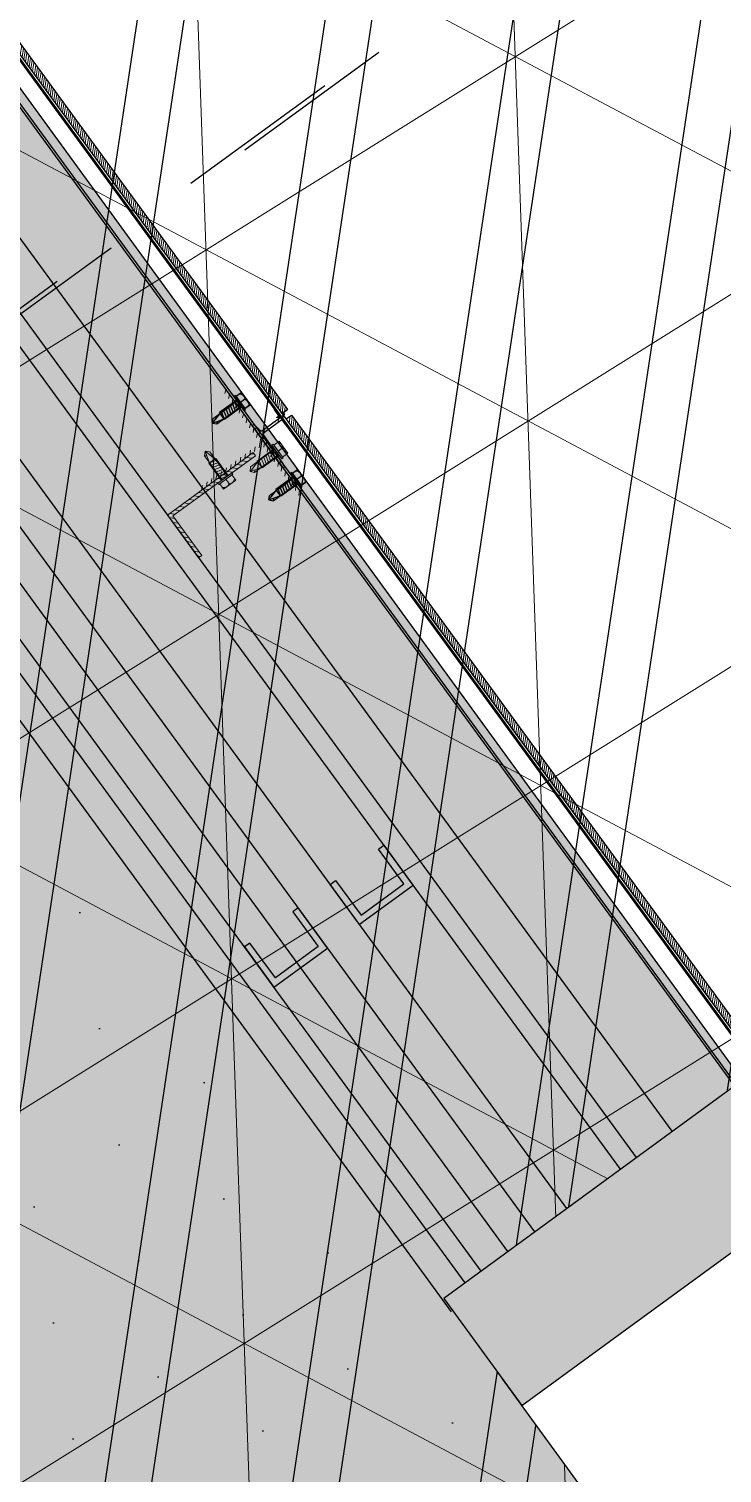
# Model space of a CAD drawing. Header units: metres. Extents: x 678805 to 1359287, y 2747329 to 5497370.
# Drawn here: x 679865.853 to 679866.375, y 2748711.668 to 2748712.756 of the extents above; entities that cross this region are included whole.
import ezdxf

# ---------------------------------------------------------------- set-up
doc = ezdxf.new("R2010")
doc.units = ezdxf.units.M
doc.linetypes.add('XREF_MON_BUILDINGS$0$Dash_2_', pattern=[0.25, 0.125, -0.125])
doc.linetypes.add('XREF_MON_BUILDINGS$0$Hidden', pattern=[0.004, 0.002, -0.002])
for name, color, linetype in [('00_XREF_MON_HSC_PAVEMENT', 7, 'Continuous'), ('00_XREF_TWQ_BUILDINGS', 7, 'Continuous'), ('XREF_MON_BUILDINGS$0$00-Modulos DEFINIDOS', 7, 'Continuous'), ('XREF_MON_BUILDINGS$0$00-Modulos ROOFS', 2, 'Continuous'), ('XREF_MON_BUILDINGS$0$02-H-INST', 252, 'Continuous'), ('XREF_MON_BUILDINGS$0$02-L-01_Structure t2', 7, 'Continuous'), ('XREF_MON_BUILDINGS$0$02-L-01_Struture aux', 4, 'Continuous'), ('XREF_MON_BUILDINGS$0$02-L-06_Plan Change', 252, 'Continuous'), ('XREF_MON_BUILDINGS$0$02-L-Insulation', 252, 'Continuous'), ('XREF_MON_BUILDINGS$0$02-L-INT Panel', 5, 'Continuous'), ('XREF_MON_BUILDINGS$0$02-L-panel', 5, 'Continuous'), ('XREF_MON_BUILDINGS$0$02-L-Pergola Projection', 8, 'Continuous'), ('XREF_MON_BUILDINGS$0$02-L-Pergola Shades', 15, 'Continuous'), ('XREF_MON_BUILDINGS$0$02-L-Pergola Shades Schematic', 8, 'Continuous'), ('XREF_MON_BUILDINGS$0$02_L_Furniture', 7, 'Continuous')]:
    doc.layers.add(name, color=color, linetype=linetype)
for name, color, linetype, true_color in [('XREF_MON_BUILDINGS$0$0-WIPEOUTS', 7, 'Continuous', 0xffffff), ('XREF_MON_BUILDINGS$0$02-L-06_Walls HATCH 01', 9, 'Continuous', 0x808080), ('XREF_MON_BUILDINGS$0$02-L-Pergola Wipeout', 7, 'Continuous', 0xffffff)]:
    doc.layers.add(name, color=color, linetype=linetype, true_color=true_color)
doc.layers.add('XREF_MON_BUILDINGS$0$00_AUX', color=3, linetype='Continuous', plot=False)
for name, color, linetype, lineweight in [('XREF_MON_BUILDINGS$0$02-H-251', 251, 'Continuous', 0), ('XREF_MON_BUILDINGS$0$02-H-254', 254, 'Continuous', 0), ('XREF_MON_BUILDINGS$0$02-L-01_Structure L', 7, 'Continuous', 5), ('XREF_MON_BUILDINGS$0$02-L-01_Structure T', 8, 'Continuous', 5)]:
    doc.layers.add(name, color=color, linetype=linetype, lineweight=lineweight)
doc.layers.add('XREF_MON_BUILDINGS$0$02-KH-13 Restaurant', color=7, linetype='Continuous', lineweight=30, true_color=0xed2d02)
doc.layers.add('XREF_MON_HSC_PAVEMENT$0$03-TR-Pavement_07_Precast irregular Concrete Blocks', color=7, linetype='Continuous', lineweight=5, true_color=0xb3b3b3)
doc.layers.get('XREF_MON_BUILDINGS$0$02-KH-13 Restaurant').off()
doc.linetypes.add('XREF_MON_BUILDINGS$0$BATTING', pattern='A,0.0001,-0.1,[134,ltypeshp.shx,S=0.1,R=0,X=-0.1,Y=0],-0.2,[134,ltypeshp.shx,S=0.1,R=180,X=0.1,Y=0],-0.1', length=0.4001)

# ---------------------------------------------------------------- blocks, each defined once
blk = doc.blocks.new('XREF_MON_BUILDINGS$0$modulo kiosco')
at = {"layer": 'XREF_MON_BUILDINGS$0$0-WIPEOUTS', "true_color": 0xfcfcfc}
h = blk.add_hatch(color=7, dxfattribs=at)
h.dxf.hatch_style = 1
h.paths.add_polyline_path([(119.6986085139215, -61.62058441969566), (119.6986085125245, -56.82058442011476), (124.4986085132696, -56.82058442058042), (124.4986085123383, -61.62058442132547)])
at = {"layer": 'XREF_MON_BUILDINGS$0$00-Modulos ROOFS', "lineweight": 0}
blk.add_lwpolyline([(119.6986085139215, -61.62058441969566), (119.6986085125245, -56.82058442011476), (124.4986085132696, -56.82058442058042), (124.4986085123383, -61.62058442132547)], close=True, dxfattribs=at)
at = {"layer": 'XREF_MON_BUILDINGS$0$00-Modulos ROOFS'}
blk.add_lwpolyline([(124.4986085137352, -57.12058442062698), (124.4986085132696, -56.82058442058042), (124.1986085125245, -56.82058442151174), (119.9986085128039, -56.82058442034759), (119.6986085125245, -56.82058442011476), (119.6986085125245, -57.12058442085981), (119.6986085134558, -61.32058442058042), (119.6986085139215, -61.62058441969566), (119.9986085128039, -61.62058442062698), (124.1986085125245, -61.62058442109264), (124.4986085123383, -61.62058442132547), (124.4986085128039, -61.32058442081325)], close=True, dxfattribs=at)
blk = doc.blocks.new('XREF_MON_BUILDINGS$0$lamas aluminiotriangulo')
for points in [[(680246.0375381333, 2748651.474424544), (680244.1824303595, 2748653.329532319)], [(680244.1824303595, 2748653.280034843), (680246.0127893958, 2748651.449675806)], [(680245.9385431835, 2748651.375429594), (680244.1824303595, 2748653.131542419)], [(680244.1824303595, 2748653.082044943), (680245.913794446, 2748651.350680856)], [(680245.8395482341, 2748651.276434645), (680244.1824303595, 2748652.933552522)], [(680244.1824303595, 2748652.884055046), (680245.8147994962, 2748651.251685907)], [(680245.7405532843, 2748651.177439695), (680244.1824303595, 2748652.735562621)], [(680244.1824303595, 2748652.686065146), (680245.7158045464, 2748651.152690957)], [(680245.6415583345, 2748651.078444745), (680244.1824303595, 2748652.537572722)], [(680244.1824303595, 2748652.488075246), (680245.616809597, 2748651.053696007)]]:
    blk.add_lwpolyline(points)
blk = doc.blocks.new('XREF_MON_BUILDINGS$0$PERGOLA PLANA')
at = {"layer": 'XREF_MON_BUILDINGS$0$02-L-Pergola Wipeout', "true_color": 0xfcfcfc}
h = blk.add_hatch(color=7, dxfattribs=at)
h.dxf.hatch_style = 1
h.paths.add_polyline_path([(4.612218253081664, 9.290000000968575), (0.3099999981932342, 4.987781745847315), (0.3099999986588955, 9.290000000037253)])
h.paths.add_polyline_path([(0.332781744771637, 4.855000000447035), (4.744999998947605, 9.267218254506588), (4.744999999529682, 4.900563496164978), (4.699436504277401, 4.855000000447035)])
h.paths.add_polyline_path([(4.854999999050051, 9.290000001899898), (9.13443650235422, 9.29000000236556), (4.854999999632128, 5.010563495568931)])
h.paths.add_polyline_path([(9.289999997243285, 9.134436507709324), (9.289999997825362, 4.855000001844019), (5.010563491727225, 4.855000000912696)])
h.paths.add_polyline_path([(4.900563491159119, 4.745000001043081), (9.267218253924511, 4.745000001508743), (4.85500000033062, 0.3327817460522056), (4.854999999166466, 4.699436508584768)])
h.paths.add_polyline_path([(9.289999997825362, 4.612218253780156), (9.289999998291023, 0.3100000019185245), (4.987781747244298, 0.3100000009872019)])
h.paths.add_polyline_path([(0.465563491685316, 0.3100000000558794), (4.744999999064021, 4.589436508249491), (4.745000000111759, 0.3100000014528632)])
h.paths.add_polyline_path([(0.3099999980768189, 4.745000000111759), (4.589436504989862, 4.745000000111759), (0.3099999976111576, 0.4655634895898402)])
h.paths.add_polyline_path([(9.399999998277053, 0.2000000020489097), (0.1999999997206032, 0.1999999997206032), (0.1999999986728653, 9.399999999906868), (9.399999999324791, 9.400000001769513)])
at = {"layer": 'XREF_MON_BUILDINGS$0$02-L-Pergola Shades', "xscale": -1, "rotation": 270.0000000152252}
blk.add_blockref('XREF_MON_BUILDINGS$0$lamas aluminiotriangulo', (-2748649.153572517, -680243.8731607608), dxfattribs=at)
at = {"layer": 'XREF_MON_BUILDINGS$0$02-L-Pergola Shades Schematic', "xscale": -1, "rotation": 270.0000000152252}
blk.add_blockref('XREF_MON_BUILDINGS$0$lamas aluminiotriangulo', (-2748649.153572517, -680243.8731607608), dxfattribs=at)
blk = doc.blocks.new('XREF_MON_BUILDINGS$0$AUTORROSCANTE')
at = {"layer": 'XREF_MON_BUILDINGS$0$02-L-01_Structure t2', "color": 0}
for p, q in [((-31.20000000000002, 5.629165124598842), (-26.19999999999959, 5.62916512459816)), ((-31.19999999999999, -3.410605131648481e-13), (-26.19999999999976, 0)), ((-2.365309734828713, 2.5), (-25, 2.5)), ((0, 0), (-8.999999999999972, 2.5)), ((0, 0), (-3.600692283157343, -1.09366380576239)), ((0, 0), (-2.365309734828713, 2.5)), ((0, 0), (-2.365309734828713, -2.5)), ((-31.20000000000002, -5.629165124598899), (-26.19999999999948, -5.629165124599581)), ((-2.365309734828713, -2.5), (-25, -2.5)), ((-3.600692283157343, -1.09366380576239), (-2.365309734828713, -2.5))]:
    blk.add_line(p, q, dxfattribs=at)
at = {"layer": 'XREF_MON_BUILDINGS$0$02-L-01_Structure t2', "color": 253}
for p, q in [((-25, 3.149999999999977), (-8.999999999999943, 3.150000000000034)), ((-23.47427264461649, -3.14999999999992), (-25, 2.662522019210144)), ((-21.40651940967126, -3.14999999999992), (-23.06020473028568, 3.149999999999864)), ((-19.338766174726, -3.14999999999992), (-20.99245149534045, 3.14999999999992)), ((-17.27101293978083, -3.14999999999992), (-18.92469826039516, 3.150000000000034)), ((-15.20325970483566, -3.14999999999992), (-16.85694502544993, 3.150000000000034)), ((-13.1355064698904, -3.14999999999992), (-14.78919179050473, 3.149999999999977)), ((-11.06775323494514, -3.14999999999992), (-12.72143855555953, 3.149999999999977)), ((-9, -3.14999999999992), (-10.65368532061433, 3.150000000000034)), ((-9, -3.14999999999992), (-8.999999999999972, 3.150000000000034)), ((-25, -3.149999999999977), (-9, -3.149999999999977)), ((-3.600692283157343, -1.09366380576239), (-9, -2.5))]:
    blk.add_line(p, q, dxfattribs=at)
at = {"layer": 'XREF_MON_BUILDINGS$0$02-L-01_Structure t2', "color": 0}
for points in [[(-31.20000000000002, 5.629165124598842), (-26.19999999999996, 5.629165124598842), (-26.19999999999996, -5.629165124599581), (-31.20000000000002, -5.629165124599581)], [(-26.19999999999951, 6.5), (-25, 6.5), (-25, -6.500000000000057), (-26.19999999999951, -6.500000000000057)]]:
    blk.add_lwpolyline(points, close=True, dxfattribs=at)
for centre, start, end in [((-26.98608579049073, 2.367525475711773), 129.2840388374925, 214.1828116507075), ((-26.98608579049073, -2.366719793068796), 145.8304296466695, 230.7332658614822)]:
    blk.add_arc(centre, 4.213914209509284, start, end, dxfattribs=at)
blk = doc.blocks.new('XREF_MON_BUILDINGS$0$ULMA_Montante VV')
at = {"layer": 'XREF_MON_BUILDINGS$0$02-H-251', "ltscale": 125}
h = blk.add_hatch(dxfattribs=at)
h.set_pattern_fill('ANSI31', color=256, scale=0.001, angle=450, style=0)
h.set_pattern_definition([(134.9999999999999, (-0.05125000000043656, -0.00250000000005457), (-0.002245064030267289, -0.002245064030267287), [])])
edge = h.paths.add_edge_path()
edge.add_line((-0.05095000000073924, -0.00250000000005457), (0.04844999999841093, -0.00250000000005457))
edge.add_arc((0.04844999999841093, -0.002200000000129876), 0.0003, 270, 360)
edge.add_line((0.04874999999992724, -0.002200000000129876), (0.04874999999992724, -0.0003000000001520675))
edge.add_arc((0.04844999999841093, -0.0003000000001520675), 0.0003, 0, 90)
edge.add_line((0.04844999999841093, 0), (0, 0))
edge.add_line((0, 0), (0, 0.05719999999996617))
edge.add_arc((-0.0003000000015163096, 0.05719999999996617), 0.0003, 0, 90)
edge.add_line((-0.0003000000015163096, 0.05749999999989086), (-0.002200000000811997, 0.05749999999989086))
edge.add_arc((-0.002200000000811997, 0.05719999999996617), 0.0003, 90, 180)
edge.add_line((-0.002500000000509317, 0.05719999999996617), (-0.002500000000509317, 0))
edge.add_line((-0.002500000000509317, 0), (-0.05095000000073924, 0))
edge.add_arc((-0.05095000000073924, -0.0003000000001520675), 0.0003, 90, 180)
edge.add_line((-0.05125000000043656, -0.0003000000001520675), (-0.05125000000043656, -0.002200000000129876))
edge.add_arc((-0.05095000000073924, -0.002200000000129876), 0.0003, 180, 270)
blk = doc.blocks.new('XREF_MON_BUILDINGS$0$ULMA_Autotaladrante')
at = {"layer": 'XREF_MON_BUILDINGS$0$02-L-01_Structure T', "color": 252}
for p, q in [((-0.02500000000509317, 2.273736754432321e-13), (-0.02263469026956955, 0.00250000000005457)), ((-0.02500000000509317, 2.273736754432321e-13), (-0.01600000000325963, 0.00250000000005457)), ((-0.02500000000509317, 2.273736754432321e-13), (-0.02263469026956955, -0.002499999999599822)), ((-0.02500000000509317, 2.273736754432321e-13), (-0.02139930772136722, -0.001093663805477263)), ((-0.02263469026956955, 0.00250000000005457), (0, 0.00250000000005457)), ((0, 0.003150000000232467), (-0.01600000000325963, 0.003150000000232467)), ((-0.01600000000325963, -0.003149999999777719), (-0.01600000000325963, 0.003150000000232467)), ((-0.01600000000325963, -0.003149999999777719), (-0.01434631468237058, 0.003150000000232467)), ((-0.01393224676803584, -0.003149999999777719), (-0.01227856144714679, 0.003150000000232467)), ((-0.0118644935323573, -0.003149999999777719), (-0.01021080821146825, 0.003150000000232467)), ((-0.00979674029713351, -0.003149999999777719), (-0.008143054976244457, 0.003150000000232467)), ((-0.00772898706190972, -0.003149999999777719), (-0.006075301741020667, 0.003150000000232467)), ((-0.005661233826231182, -0.003149999999777719), (-0.004007548505342129, 0.003150000000232467)), ((-0.003593480591007392, -0.003149999999777719), (-0.001939795270118339, 0.003150000000232467)), ((-0.001525727355783602, -0.003149999999777719), (0, 0.002662522019363678)), ((0.006200000001172157, 0.005629165124673818), (0.001200000000153523, 0.005629165124673818)), ((0.006200000001172157, 2.273736754432321e-13), (0.001200000000153523, 2.273736754432321e-13)), ((-0.02139930772136722, -0.001093663805477263), (-0.02263469026956955, -0.002499999999599822)), ((-0.02263469026956955, -0.002499999999599822), (0, -0.002499999999599822)), ((-0.02139930772136722, -0.001093663805477263), (-0.01600000000325963, -0.002499999999599822)), ((0, -0.003149999999777719), (-0.01600000000325963, -0.003149999999777719)), ((0.006200000001172157, -0.005629165124219071), (0.001200000000153523, -0.005629165124219071))]:
    blk.add_line(p, q, dxfattribs=at)
for points in [[(0.001200000000153523, 0.006499999999959982), (0, 0.006499999999959982), (0, -0.006499999999732609), (0.001200000000153523, -0.006499999999732609)], [(0.006200000001172157, 0.005629165124673818), (0.001200000000153523, 0.005629165124673818), (0.001200000000153523, -0.005629165124219071), (0.006200000001172157, -0.005629165124219071)]]:
    blk.add_lwpolyline(points, close=True, dxfattribs=at)
for centre, start, end in [((0.001986085791031655, 0.002367525475847287), 325.8171883654993, 50.71596115511253), ((0.001986085791031655, -0.002366719792689764), 309.2667341381091, 34.16957033823044)]:
    blk.add_arc(centre, 0.004213914210367771, start, end, dxfattribs=at)
blk = doc.blocks.new('XREF_MON_BUILDINGS$0$ULMA_Escuadra40x80_Seccion')
at = {"layer": 'XREF_MON_BUILDINGS$0$02-H-251', "ltscale": 125}
h = blk.add_hatch(dxfattribs=at)
h.set_pattern_fill('ANSI31', color=256, scale=0.001, angle=360, style=0)
h.set_pattern_definition([(45, (0, 0), (-0.002245064030267288, 0.002245064030267289), [])])
h.paths.add_polyline_path([(0, 0.0799999999994725), (0.002999999989697244, 0.0799999999994725), (0.002999999989697244, 0.002999999999701686), (0.03999999999359716, 0.002999999999701686), (0.03999999999359716, 0), (0, 0)])
at = {"layer": 'XREF_MON_BUILDINGS$0$02-L-01_Structure L', "linetype": 'Continuous'}
blk.add_lwpolyline([(0, 0.0799999999994725), (0.002999999989697244, 0.0799999999994725), (0.002999999989697244, 0.002999999999701686), (0.03999999999359716, 0.002999999999701686), (0.03999999999359716, 0), (0, 0)], close=True, dxfattribs=at)
blk = doc.blocks.new('XREF_MON_BUILDINGS$0$Rest_4seats')
at = {"layer": 'XREF_MON_BUILDINGS$0$00_AUX', "linetype": 'XREF_MON_BUILDINGS$0$Dash_2_'}
blk.add_lwpolyline([(-1.468512145004503, 1.66509695255553), (-1.452635545769148, -1.684865425381929), (1.472331605116459, -1.671003021572119), (1.456455005881253, 1.678959356365397)], close=True, dxfattribs=at)
blk = doc.blocks.new('XREF_MON_BUILDINGS$0$Kiosk door')
at = {"linetype": 'XREF_MON_BUILDINGS$0$Dash_2_'}
blk.add_wipeout([(-0.3650003588485287, -0.20273887368162846), (-0.3649995805811452, 0.09726091754812582), (0.834999707727285, 0.09726091754812582), (0.8349996411514713, -0.20273888156785946)], dxfattribs=at).dxf.layer = 'XREF_MON_BUILDINGS$0$0-WIPEOUTS'
at = {"layer": 'XREF_MON_BUILDINGS$0$02-L-06_Walls HATCH 01', "linetype": 'Continuous'}
h = blk.add_hatch(color=256, dxfattribs=at)
h.dxf.hatch_style = 1
h.paths.add_polyline_path([(0.8349997775229442, 0.09726260458085129), (0.7350005010742805, 0.09726468567793631), (0.7350005714583424, -0.1827374759855043), (0.8349998004780701, -0.1827409063021986)])
h.paths.add_polyline_path([(-0.2649995567047153, 0.09726103613911455), (-0.3649998889106872, 0.09726103613911455), (-0.3649999365919983, -0.1827395266227524), (-0.2649996043860263, -0.1827395266227524)])
at = {"linetype": 'Continuous'}
blk.add_lwpolyline([(-0.3649999363518257, 0.09726091754812596), (-0.2649995805807295, 0.09726091754812596), (-0.2649996471565431, -0.1827395200508933), (-0.3650000029276393, -0.1827395200508933)], close=True, dxfattribs=at)
at = {"layer": 'XREF_MON_BUILDINGS$0$02-L-06_Plan Change', "linetype": 'XREF_MON_BUILDINGS$0$Dash_2_'}
blk.add_lwpolyline([(0.8349997077205344, 0.09726376371885229), (-0.3649999363518257, 0.09726091754812596)], dxfattribs=at)
blk = doc.blocks.new('XREF_MON_BUILDINGS$0$Modulos_Restaurant Monasya')
at = {"layer": 'XREF_MON_BUILDINGS$0$02-H-251', "linetype": 'XREF_MON_BUILDINGS$0$Hidden', "ltscale": 125}
h = blk.add_hatch(dxfattribs=at)
h.set_pattern_fill('ANSI31', color=256, scale=0.001, angle=360.0779453470909, style=0)
h.set_pattern_definition([(45.07794534709085, (-127.3123864572248, -541.2723386295271), (-0.002248116143574621, 0.002242007762029198), [])])
edge = h.paths.add_edge_path()
edge.add_line((9.625800013735898, 5.404997992094538), (9.625802745909226, 5.402997993874751))
edge.add_line((9.625802746306874, 5.402997993167675), (9.625566722759174, 5.396126169571746))
edge.add_line((9.625566722871895, 5.396126170103914), (9.624623840906395, 5.395246048307913))
edge.add_arc((9.624828548110997, 5.395026743248765), 0.0003000000000000001, 133.0282690457756, 223.028269045787)
edge.add_line((9.624609243105283, 5.394822035400013), (9.625489539056105, 5.393878967136233))
edge.add_line((9.625489539597595, 5.39387896792846), (9.62542941927876, 5.392128565957991))
edge.add_line((9.62542941844913, 5.392128565134501), (9.624486497830475, 5.391248407107073))
edge.add_arc((9.624691206020316, 5.39102910120778), 0.0003000000000000001, 133.0282690457904, 223.028269045787)
edge.add_line((9.624471900547633, 5.390824394289782), (9.625352232356647, 5.389881287651351))
edge.add_line((9.62535223248426, 5.389881287285336), (9.624907241098981, 5.376925363298882))
edge.add_arc((9.622908419639032, 5.376994015731386), 0.002000000000000001, 270.0782690457755, 358.03286055688926, ccw=False)
edge.add_line((9.622911151743097, 5.374994017735164), (9.616181803676227, 5.374984824882633))
edge.add_line((9.616181803405993, 5.374984824853188), (9.60684101293117, 5.374972064801911))
edge.add_line((9.606841012707491, 5.374972065067029), (9.606833977457256, 5.380122060222449))
edge.add_line((9.606833978470831, 5.380122059896509), (9.605833979547526, 5.380120693670621))
edge.add_line((9.605833979239321, 5.380120694309882), (9.605841243270078, 5.374803305522052))
edge.add_arc((9.605541242935146, 5.374802895299014), 0.0003000000000000001, -59.92173095422868, 0.07826904577552796, ccw=False)
edge.add_line((9.605691598382748, 5.374543292651198), (9.602813488064726, 5.372876368647441))
edge.add_arc((9.602963842639042, 5.372616765788395), 0.0003000000000000001, 120.07826904579, 300.0782690457713)
edge.add_line((9.60311419761996, 5.372357163838389), (9.605392781595924, 5.373676858683668))
edge.add_arc((9.605543136258063, 5.373417256006748), 0.0003000000000000001, 0.07826904577552796, 120.07826904577121, ccw=False)
edge.add_line((9.605843135933583, 5.373417666287994), (9.605853718817173, 5.365670707806489))
edge.add_line((9.605853718692515, 5.365670707891811), (9.60685371761582, 5.365672074117699))
edge.add_line((9.606853717923684, 5.365672073711382), (9.606845521776904, 5.371672068092268))
edge.add_line((9.606845521145488, 5.371672067931742), (9.608595519588505, 5.371674458292377))
edge.add_arc((9.608595178286691, 5.371924458098308), 0.0002500000000000272, 270.0782690457755, 450.0782690457756)
edge.add_line((9.608594836773591, 5.372174457906), (9.606844838330574, 5.372172067545366))
edge.add_line((9.606844838119287, 5.372172067547242), (9.606843471893399, 5.373172066470547))
edge.add_line((9.6068434720666, 5.373172067010957), (9.623087879542027, 5.37319425775968))
edge.add_arc((9.623090612124827, 5.371194259045184), 0.002000000000000001, 7.525685895973481, 90.07826904577558, ccw=False)
edge.add_line((9.625073384637744, 5.371456200101877), (9.62585390528173, 5.365548028432558))
edge.add_line((9.625853904958262, 5.365548028863715), (9.627653903393394, 5.365550487791838))
edge.add_line((9.627653903015641, 5.365550487291445), (9.627600012304725, 5.405000450559784))
edge.add_line((9.627600012723974, 5.40500045098918), (9.625800014288842, 5.404997992061057))
at = {"layer": 'XREF_MON_BUILDINGS$0$02-H-254', "ltscale": 125}
h = blk.add_hatch(dxfattribs=at)
h.set_pattern_fill('ANSI31', color=256, scale=0.0005, angle=0.07794534709089082, style=0)
h.set_pattern_definition([(45.07794534709085, (-128.0553171691589, -541.1460456474632), (-0.001124058071787311, 0.001121003881014598), [])])
h.paths.add_polyline_path([(9.598132553176015, 5.971460725163071), (9.598945176340806, 5.376591817200508), (9.603877359702437, 5.376598554593444), (9.603063008935578, 5.971467460429041)])
h = blk.add_hatch(dxfattribs=at)
h.set_pattern_fill('ANSI31', color=256, scale=0.0005, angle=0.07794534709089082, style=0)
h.set_pattern_definition([(45.07794534709085, (-127.4553177240404, -541.1452294068755), (-0.001124058071787311, 0.001121003881014598), [])])
h.paths.add_polyline_path([(9.613725966874256, 4.806009310846891), (9.604658514333153, 4.805995979860429), (9.603877666026278, 5.371468013603478), (9.598952184921927, 5.371461284900422), (9.599747211932083, 4.790447630117457), (9.606297205870419, 4.7904565772933), (9.606286277453478, 4.798456569743282), (9.607886275570934, 4.79845875542617), (9.607897204919823, 4.790458762511777), (9.613747198836506, 4.790466754381557)])
at = {"layer": 'XREF_MON_BUILDINGS$0$02-H-INST', "linetype": 'Continuous'}
h = blk.add_hatch(dxfattribs=at)
h.set_pattern_fill('DOTS', color=256, scale=0.05, angle=0.07794534709089082)
h.set_pattern_definition([(0.0779453470908259, (53.10994752216956, -268.6466834739412), (0.03957948132493245, 0.0794289175256677), [0, -0.079375])])
h.paths.add_polyline_path([(11.19634460976879, 4.607850680357389), (11.19742619061401, 9.265486623604945), (9.916141583269052, 9.260048679799867), (9.915064809908273, 4.606490529913176)])
at = {"layer": 'XREF_MON_BUILDINGS$0$02-L-01_Struture aux'}
for p, q in [((9.62484619536417, 5.993417391110372), (9.626456809494186, 4.814394697480909)), ((9.628406694466207, 4.814397361127932), (9.626796104248115, 5.993422718479566))]:
    blk.add_line(p, q, dxfattribs=at)
at = {"layer": 'XREF_MON_BUILDINGS$0$02-L-01_Struture aux', "linetype": 'Continuous'}
for p, q in [((9.783103426444882, 5.993849767560961), (9.78437586548381, 5.062378837298867)), ((9.813103342367867, 5.993931730685746), (9.814375837288082, 5.062419818396849))]:
    blk.add_line(p, q, dxfattribs=at)
at = {"layer": 'XREF_MON_BUILDINGS$0$02-L-01_Struture aux', "linetype": 'XREF_MON_BUILDINGS$0$Hidden'}
for p, q in [((9.625566722871895, 5.396126170103914), (9.625802746306874, 5.402997993167675)), ((9.627600012723974, 5.40500045098918), (9.625800013735898, 5.404997992094538)), ((9.625800013735898, 5.404997992094538), (9.625802746306874, 5.402997993167675)), ((9.625801722232609, 5.403747993057211), (9.625802746306874, 5.402997993167675)), ((9.627600012723974, 5.40500045098918), (9.627653903015641, 5.365550487291445)), ((9.624471900547633, 5.390824394289782), (9.62535223248426, 5.389881287285336)), ((9.62448649770522, 5.39124840667853), (9.62542941844913, 5.392128565134501)), ((9.624609243105283, 5.394822035400013), (9.625489539597595, 5.39387896792846)), ((9.624623840727281, 5.395246048720766), (9.625566722871895, 5.396126170103914)), ((9.624907241100345, 5.376925362847375), (9.62535223248426, 5.389881287285336)), ((9.62542941844913, 5.392128565134501), (9.625489539597595, 5.39387896792846)), ((9.606833978470831, 5.380122059896509), (9.605833979239321, 5.380120694309882)), ((9.605833979239321, 5.380120694309882), (9.605841243076952, 5.374803305115281)), ((9.606833978470831, 5.380122059896509), (9.606841012707491, 5.374972065067029)), ((9.602813487656817, 5.372876368669724), (9.605691598382748, 5.374543292651198)), ((9.60311419761996, 5.372357163838389), (9.605392781276521, 5.373676858422415)), ((9.605843135933583, 5.373417666287994), (9.605853718692515, 5.365670707891811)), ((9.616181803405993, 5.374984824853188), (9.606841012707491, 5.374972065067029)), ((9.62308788002008, 5.373194257506954), (9.6068434720666, 5.373172067010957)), ((9.6068434720666, 5.373172067010957), (9.606845111329278, 5.371972068073548)), ((9.608595109983867, 5.37197445819959), (9.606845111329278, 5.371972068073548)), ((9.608595793009783, 5.371474458816921), (9.60684579482205, 5.371472067760239)), ((9.60684579482205, 5.371472067760239), (9.606853717923684, 5.365672073711382)), ((9.622911151743097, 5.374994017735164), (9.616181803405993, 5.374984824853188)), ((9.625073384637744, 5.371456200101877), (9.625853904958262, 5.365548028863715)), ((9.606853717923684, 5.365672073711382), (9.605853718692515, 5.365670707891811)), ((9.627653903015641, 5.365550487291445), (9.625853904958262, 5.365548028863715))]:
    blk.add_line(p, q, dxfattribs=at)
at = {"layer": 'XREF_MON_BUILDINGS$0$02-L-01_Struture aux'}
for points in [[(9.606562121039644, 4.814367520739554), (9.604951543919697, 5.993363036698158)], [(9.605721694077886, 5.9933651408345), (9.607332272868177, 4.814368572342348)]]:
    blk.add_lwpolyline(points, dxfattribs=at)
at = {"layer": 'XREF_MON_BUILDINGS$0$02-L-01_Struture aux', "linetype": 'Continuous'}
for points in [[(9.73353232843408, 5.679843800836581), (9.733481148174747, 5.717309923805717), (9.783481101336633, 5.717378225946392), (9.783532282060605, 5.679912103676431), (9.7785322868383, 5.679905272950352), (9.778487936374745, 5.712371399997211), (9.738487973659176, 5.712316758144768), (9.738532324122673, 5.679850631097795), (9.73353232843408, 5.679843800836581)], [(9.863532207490834, 5.680021388080037), (9.863481026767147, 5.717487510117282), (9.813481073140565, 5.717419207277318), (9.81353225433054, 5.679953084775208), (9.818532249552618, 5.679959915734118), (9.818487898624085, 5.712426042314862), (9.858487861338347, 5.712480685098742), (9.858532211803151, 5.680014557120446), (9.863532207490834, 5.680021388080037)]]:
    blk.add_lwpolyline(points, dxfattribs=at)
at = {"layer": 'XREF_MON_BUILDINGS$0$02-L-01_Struture aux', "linetype": 'XREF_MON_BUILDINGS$0$Hidden'}
for centre, radius, start, end in [((9.624691206020316, 5.39102910120778), 0.0003000000000000001, 133.0282691249868, 223.0282690307154), ((9.624828548110997, 5.395026743248765), 0.0003000000000000001, 133.0282690118623, 223.0282690307154), ((9.602963842639042, 5.372616765788395), 0.0003000000000000001, 120.0782690148083, 300.0782690148083), ((9.605543136258063, 5.373417256006748), 0.0003000000000000001, 0.0782690328474511, 120.0782690148083), ((9.605541242935146, 5.374802895299014), 0.0003000000000000001, 300.0782690148083, 0.0782690328474511), ((9.608595451496683, 5.371724458624728), 0.0002500000000000272, 270.0782690728697, 90.07826907286976), ((9.622908419639032, 5.376994015731386), 0.002000000000000001, 270.0782690728697, 358.0328605477825), ((9.623090612124827, 5.371194259045184), 0.002000000000000001, 7.525685898373359, 90.07826907286976)]:
    blk.add_arc(centre, radius, start, end, dxfattribs=at)
at = {"layer": 'XREF_MON_BUILDINGS$0$02-L-Insulation', "linetype": 'XREF_MON_BUILDINGS$0$BATTING', "ltscale": 0.08}
blk.add_line((9.684737067798949, 5.993581019670502), (9.686498825731746, 4.703911141244022), dxfattribs=at)
at = {"layer": 'XREF_MON_BUILDINGS$0$02-L-Insulation', "linetype": 'XREF_MON_BUILDINGS$0$BATTING', "ltscale": 0.04}
blk.add_line((9.838103272659339, 5.994000033290606), (9.839368984072848, 5.067453965622237), dxfattribs=at)
at = {"layer": 'XREF_MON_BUILDINGS$0$02-L-INT Panel', "linetype": 'Continuous'}
for p, q in [((9.718103608445517, 5.993672180790329), (9.719375926187297, 5.062290044375915)), ((9.733103566588682, 5.993713162353176), (9.734375912321582, 5.062310535390909)), ((9.863103202587467, 5.994068335894442), (9.864375790914039, 5.062488121702474)), ((9.878103160628257, 5.994109317456948), (9.88046016797125, 4.603145315587541)), ((9.89924943995311, 5.994167091456577), (9.901149582966639, 4.603194155827852))]:
    blk.add_line(p, q, dxfattribs=at)
at = {"layer": 'XREF_MON_BUILDINGS$0$02-L-panel'}
blk.add_line((9.603033058557742, 5.993357795181739), (9.604658514333153, 4.805995979860429), dxfattribs=at)
for points in [[(9.603876011149225, 5.376598552285602), (9.598945176340806, 5.376591817200508), (9.598132553176015, 5.971460725163071), (9.603058034745402, 5.971467454332471), (9.603644367578909, 5.546795455447979)], [(9.613725966874256, 4.806009310846891), (9.613747198836506, 4.790466754381557), (9.607897204919823, 4.790458762511777), (9.607886275570934, 4.79845875542617), (9.606286277453478, 4.798456569743282), (9.606297205870419, 4.7904565772933), (9.599747211932083, 4.790447630117457), (9.598952184921927, 5.371461284900422), (9.603877666026278, 5.371468013603478), (9.604658514333153, 4.805995979860429), (9.613725966874256, 4.806009310846891), (9.613725966874256, 4.806009310846891), (9.613725967665914, 4.806008731331987), (9.613747198836506, 4.790466754381557), (9.607897204919823, 4.790458762511777)]]:
    blk.add_lwpolyline(points, dxfattribs=at)
at = {"layer": 'XREF_MON_BUILDINGS$0$02-L-panel', "ltscale": 125}
for points in [[(9.603870656980462, 5.37659854520439), (9.598945176340806, 5.376591817200508)], [(9.603877666026278, 5.371468013603478), (9.598952184921927, 5.371461284900422)]]:
    blk.add_lwpolyline(points, dxfattribs=at)
at = {"layer": 'XREF_MON_BUILDINGS$0$02-L-01_Struture aux', "xscale": -0.001000000003841706, "yscale": 0.001000000003841706, "zscale": 0.001000000003841706, "rotation": 180.0785927390573}
for p in [(9.650409349649806, 5.41827696116002), (9.650630038496729, 5.346434149835888)]:
    blk.add_blockref('XREF_MON_BUILDINGS$0$AUTORROSCANTE', p, dxfattribs=at)
at = {"layer": 'XREF_MON_BUILDINGS$0$02-L-01_Struture aux'}
for name, p, rotation in [('XREF_MON_BUILDINGS$0$ULMA_Montante VV', (9.630134366589004, 5.379853517637118), 270.0782690457754), ('XREF_MON_BUILDINGS$0$ULMA_Escuadra40x80_Seccion', (9.7189385362027, 5.382474830919593), 90.07826904618994), ('XREF_MON_BUILDINGS$0$ULMA_Autotaladrante', (9.624244249933042, 5.392613173104339), 180.083010097842), ('XREF_MON_BUILDINGS$0$ULMA_Autotaladrante', (9.667461311363127, 5.385404513339269), 90.08775115496938)]:
    blk.add_blockref(name, p, dxfattribs=dict(at, rotation=rotation))
at = {"layer": 'XREF_MON_BUILDINGS$0$02_L_Furniture', "xscale": -1, "rotation": 90.30464451300057}
blk.add_blockref('XREF_MON_BUILDINGS$0$Rest_4seats', (8.307669988282328, 3.733353936125356), dxfattribs=at)
at = {"layer": 'XREF_MON_BUILDINGS$0$02_L_Furniture', "rotation": 269.8518935735613}
blk.add_blockref('XREF_MON_BUILDINGS$0$Rest_4seats', (10.88843606299997, 3.7330403947027), dxfattribs=at)
at = {"layer": 'XREF_MON_BUILDINGS$0$02-L-06_Walls HATCH 01', "linetype": 'Continuous', "xscale": -1, "rotation": 270.0782690461899}
blk.add_blockref('XREF_MON_BUILDINGS$0$Kiosk door', (9.80035955854271, 6.347398663751052), dxfattribs=at)
blk = doc.blocks.new('XREF_MON_BUILDINGS')
at = {"layer": 'XREF_MON_BUILDINGS$0$02-KH-13 Restaurant', "linetype": 'Continuous', "xscale": -1, "rotation": 126.0584132300309}
blk.add_blockref('XREF_MON_BUILDINGS$0$modulo kiosco', (679745.4167517722, 2748773.425186136), dxfattribs=at)
at = {"layer": 'XREF_MON_BUILDINGS$0$02-L-Pergola Projection', "xscale": -1, "rotation": 36.43967073982355}
blk.add_blockref('XREF_MON_BUILDINGS$0$PERGOLA PLANA', (679869.0983711857, 2748712.473797732), dxfattribs=at)
at = {"layer": 'XREF_MON_BUILDINGS$0$00-Modulos DEFINIDOS', "rotation": 216.0573440932065}
blk.add_blockref('XREF_MON_BUILDINGS$0$Modulos_Restaurant Monasya', (679870.6460366151, 2748722.461789462), dxfattribs=at)
blk = doc.blocks.new('XREF_MON_HSC_PAVEMENT')
at = {"layer": 'XREF_MON_HSC_PAVEMENT$0$03-TR-Pavement_07_Precast irregular Concrete Blocks', "linetype": 'Continuous'}
h = blk.add_hatch(dxfattribs=at)
h.set_pattern_fill('NET3', color=256, scale=0.075, angle=92)
h.set_pattern_definition([(91.99999999999997, (679898.7697564481, 2748715.385348614), (-0.2379799406839221, -0.008310442652282986), []), (152, (679898.7697564481, 2748715.385348614), (-0.1117929158883903, -0.2102518955495319), []), (212, (679898.7697564481, 2748715.385348614), (0.1261870247955318, -0.201941452897249), [])])
h.paths.add_polyline_path([(679858.5016801929, 2748700.126433144), (679883.3906801362, 2748715.619636551), (679862.621122878, 2748743.643882493), (679859.153208235, 2748741.480948735), (679858.8356451598, 2748741.990027512), (679839.8293875301, 2748730.135477967)])

msp = doc.modelspace()

# ---------------------------------------------------------------- block references
at = {"layer": '00_XREF_MON_HSC_PAVEMENT'}
msp.add_blockref('XREF_MON_HSC_PAVEMENT', (0, 0), dxfattribs=at)

# ---------------------------------------------------------------- next in the draw order: block references
at = {"layer": '00_XREF_TWQ_BUILDINGS'}
msp.add_blockref('XREF_MON_BUILDINGS', (0, 0), dxfattribs=at)

# ---------------------------------------------------------------- next in the draw order: block references
msp.add_blockref('XREF_MON_BUILDINGS', (0, 0))

doc.saveas('drawing.dxf')
